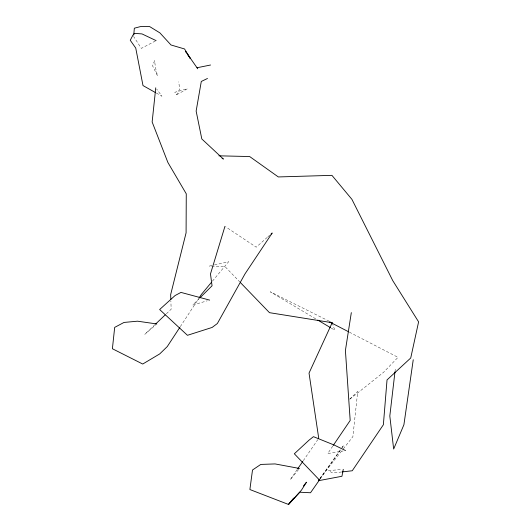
<?xml version="1.0" encoding="UTF-8"?>
<svg xmlns="http://www.w3.org/2000/svg" width="531" height="531" viewBox="0 0 531 531"><rect width="100%" height="100%" fill="white"/><g stroke="black" fill="none" stroke-linecap="round" stroke-linejoin="round"><path stroke-width="0.4" stroke-dasharray="2.65 1.99" d="M395.091 370.844L395.283 369.204M176.737 94.684L187.45 88.757L174.792 92.288L176.737 94.684L179.664 89.075L178.715 81.807M180.308 326.645L198.747 298.475M332.751 446.14L327.707 453.574L343.106 450.978M297.187 469.563L290.165 479.765L299.464 468.461M303.274 460.716L317.79 439.628M320.001 479.181L340.869 449.312L318.905 479.832M319.947 478.564L342.747 449.558M343.258 448.914L352.883 436.668L357.721 391.407L349.75 399.08M212.407 281.191L228.589 261.763L212.652 265.354M199.152 298.621L192.7 305.053L207.329 300.785M155.025 324.587L144.863 334.258L156.233 324.474M166.376 313.775L171.155 309.221L170.882 301.09M267.285 237.364L256.227 247.187L225.635 226.79M267.903 236.813L269.748 235.18M349.909 399.146L383.581 372.304L397.998 357.336L349.458 332.227M155.384 40.98L141.352 48.374L133.633 36.506M211.856 265.533L209.46 266.077L224.912 266.509L239.766 281.895M341.632 471.973L332.652 473.002L328.384 470.639L341.606 469.477M329.233 321.235L270.325 291.818L316.376 319.244M156.306 93.044L161.909 96.197L156.698 89.102M331.251 328.105L334.795 330.209L332.439 323.459M154.567 60.62L152.576 65.817L157.554 75.966L155.51 67.849L154.567 60.62M343.238 445.914L341.34 448.629L343.238 445.914"/><path stroke-width="0.8" d="M133.759 35L134.336 28.203L140.436 26.61L149.596 26.55L159.904 32.889L170.989 44.976L184.542 48.965L190.397 58.649L187.304 54.043M155.756 87.814L152.145 121.991L167.889 162.473L186.268 193.828L186.089 232.824L170.663 294.586L170.829 299.464M394.998 371.667L389.814 416.012L393.657 449.047L403.905 424.76L413.244 359.733M351.323 312.613L345.409 350.453L350.181 420.459L333.209 445.463M343.258 469.331L341.944 476.274L319.861 480.442L294.333 453.779L308.909 440.272L313.436 436.661L334.231 445.058L345.542 450.567M224.958 226.339L210.475 273.943L212.061 285.771L199.742 298.037M348.728 331.848L329.605 321.959L332.174 322.709L309.029 373.114L318.726 438.267M179.863 327.335L167.272 346.57L159.712 353.918L142.726 364.034L112.399 348.741L114.683 327.381L124.002 322.443L137.516 321.189L156.837 323.963M199.191 297.785L201.441 294.353L211.358 282.446M297.652 468.88L302.803 461.399M319.523 479.865L310.516 492.761L299.856 492.217L288.499 504.45L249.882 489.536L252.51 470.008L260.781 464.426L275.085 463.928L299.464 468.461M318.427 480.495L319.443 479.208M293.643 498.091L288.499 504.45L301.449 490.153L306.493 482.188L303.407 486.004M155.623 324.016L165.181 314.91M270.976 234.085L272.204 232.996L245.017 273.863L217.358 323.518L212.108 327.448L187.45 335.307L159.645 309.527L175.084 295.541L180.965 292.408L209.639 300.108M207.482 78.475L201.295 81.455L196.138 111.079L201.807 138.943L223.392 159.061L222.064 158.245M196.968 67.762L210.568 65.008M342.455 471.88L352.252 470.758L383.369 424.754L387.033 379.917L410.735 357.987L418.601 321.866L392.754 280.627L351.92 199.351L331.928 175.349L278.324 176.942L249.656 156.539L218.885 155.822M332.174 322.709L269.476 312.673L240.337 282.492M156.081 40.608L142.009 33.918L134.469 33.347L132.863 35.252L130.254 40.263L135.744 48.082L142.998 85.564L155.603 92.653M317.79 320.087L330.547 327.68M186.089 52.111L197.738 68.778M185.531 51.407L186.414 52.728"/></g></svg>
